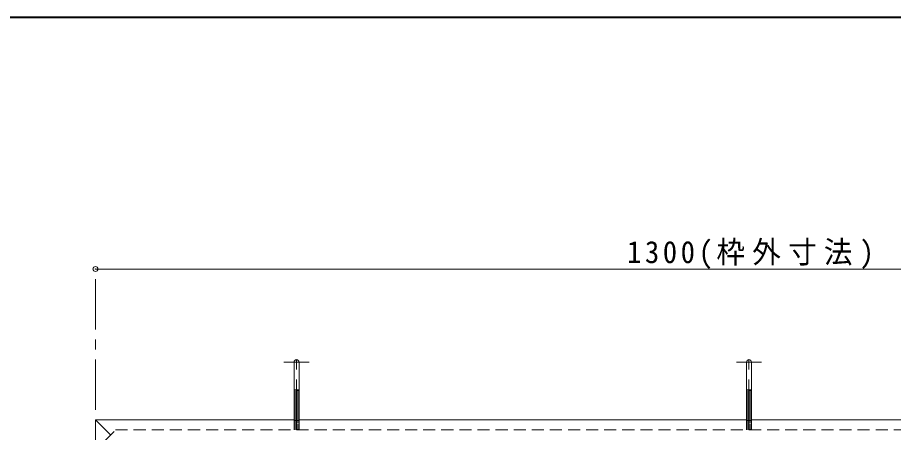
# Model space of a CAD drawing. Units: millimetres at full size, sheet at 1:10; details may follow other scales. Extents: x -2125 to 1925, y -1405 to 1405.
# Drawn here: x -1204 to -333, y 993 to 1405 of the extents above; entities that cross this region are included whole.
import ezdxf

# ---------------------------------------------------------------- set-up
doc = ezdxf.new("R2010")
doc.units = ezdxf.units.MM
doc.header["$LTSCALE"] = 10
doc.header["$PDMODE"] = 32
doc.header["$PDSIZE"] = 5
doc.linetypes.add('CHAIN1', pattern=[8, 5, -1, 1, -1])
doc.linetypes.add('DASHED1', pattern=[1.8, 1.2, -0.6])
doc.layers.add('0-A', color=4, linetype='Continuous', lineweight=9)
doc.styles.add('ＭＳ ゴシック', font='')
doc.styles.get('ＭＳ ゴシック').set_extended_font_data('MS Gothic')

msp = doc.modelspace()

# ---------------------------------------------------------------- linework, layer by layer
at = {"layer": '0-A', "color": 1, "lineweight": 40}
msp.add_line((1925.2, 1405.02), (-2124.8, 1405.02), dxfattribs=at)
at = {"layer": '0-A', "linetype": 'CHAIN1'}
for p, q in [((-1126.8, 1015.02), (-1126.8, 1155.02)), ((-926.8, 995.02), (-926.8, 1074.92)), ((-476.8, 995.02), (-476.8, 1074.92)), ((-939.3, 1062.42), (-914.3, 1062.42)), ((-489.3, 1062.42), (-464.3, 1062.42))]:
    msp.add_line(p, q, dxfattribs=at)
at = {"layer": '0-A'}
for p, q in [((-1126.8, 1155.02), (173.2, 1155.02)), ((-929.3, 1034.92), (-924.3, 1034.92)), ((-924.3, 1034.05), (-929.3, 1034.46)), ((-924.3, 1033.04), (-929.3, 1033.45)), ((-924.3, 1032.04), (-929.3, 1032.45)), ((-924.3, 1031.04), (-929.3, 1031.45)), ((-924.3, 1030.03), (-929.3, 1030.44)), ((-924.3, 1029.03), (-929.3, 1029.44)), ((-924.3, 1028.03), (-929.3, 1028.44)), ((-479.3, 1034.92), (-474.3, 1034.92)), ((-474.3, 1034.05), (-479.3, 1034.46)), ((-474.3, 1033.04), (-479.3, 1033.45)), ((-474.3, 1032.04), (-479.3, 1032.45)), ((-474.3, 1031.04), (-479.3, 1031.45)), ((-474.3, 1030.03), (-479.3, 1030.44)), ((-474.3, 1029.03), (-479.3, 1029.44)), ((-474.3, 1028.03), (-479.3, 1028.44)), ((-924.3, 1027.02), (-929.3, 1027.43)), ((-924.3, 1026.02), (-929.3, 1026.43)), ((-924.3, 1025.02), (-929.3, 1025.43)), ((-924.3, 1024.01), (-929.3, 1024.42)), ((-924.3, 1023.01), (-929.3, 1023.42)), ((-924.3, 1022.01), (-929.3, 1022.42)), ((-924.3, 1021), (-929.3, 1021.41)), ((-924.3, 1020), (-929.3, 1020.41)), ((-924.3, 1019), (-929.3, 1019.41)), ((-474.3, 1027.02), (-479.3, 1027.43)), ((-474.3, 1026.02), (-479.3, 1026.43)), ((-474.3, 1025.02), (-479.3, 1025.43)), ((-474.3, 1024.01), (-479.3, 1024.42)), ((-474.3, 1023.01), (-479.3, 1023.42)), ((-474.3, 1022.01), (-479.3, 1022.42)), ((-474.3, 1021), (-479.3, 1021.41)), ((-474.3, 1020), (-479.3, 1020.41)), ((-474.3, 1019), (-479.3, 1019.41)), ((-924.3, 1017.99), (-929.3, 1018.4)), ((-924.3, 1016.99), (-929.3, 1017.4)), ((-924.3, 1015.99), (-929.3, 1016.4)), ((-924.3, 1014.98), (-929.3, 1015.39)), ((-924.3, 1013.98), (-929.3, 1014.39)), ((-924.3, 1012.98), (-929.3, 1013.39)), ((-924.3, 1011.97), (-929.3, 1012.38)), ((-924.3, 1010.97), (-929.3, 1011.38)), ((-474.3, 1017.99), (-479.3, 1018.4)), ((-474.3, 1016.99), (-479.3, 1017.4)), ((-474.3, 1015.99), (-479.3, 1016.4)), ((-474.3, 1014.98), (-479.3, 1015.39)), ((-474.3, 1013.98), (-479.3, 1014.39)), ((-474.3, 1012.98), (-479.3, 1013.39)), ((-474.3, 1011.97), (-479.3, 1012.38)), ((-474.3, 1010.97), (-479.3, 1011.38)), ((-924.3, 1009.97), (-929.3, 1010.38)), ((-924.3, 1008.96), (-929.3, 1009.37)), ((-924.3, 1007.96), (-929.3, 1008.37)), ((-924.3, 1006.96), (-929.3, 1007.37)), ((-924.3, 1005.95), (-929.3, 1006.36)), ((-925.13, 1005.02), (-929.3, 1005.36)), ((-474.3, 1009.97), (-479.3, 1010.38)), ((-474.3, 1008.96), (-479.3, 1009.37)), ((-474.3, 1007.96), (-479.3, 1008.37)), ((-474.3, 1006.96), (-479.3, 1007.37)), ((-474.3, 1005.95), (-479.3, 1006.36)), ((-475.13, 1005.02), (-479.3, 1005.36))]:
    msp.add_line(p, q, dxfattribs=at)
at = {"layer": '0-A', "color": 7, "lineweight": 18}
for p, q in [((-929.3, 1062.42), (-929.3, 1005.02)), ((-924.3, 1062.42), (-924.3, 1005.02)), ((-479.3, 1062.42), (-479.3, 1005.02)), ((-474.3, 1062.42), (-474.3, 1005.02)), ((173.2, 1005.02), (-1126.8, 1005.02)), ((-1126.8, 1005.02), (-1111.8, 990.02)), ((-1126.8, 1005.02), (-1126.8, 655.02))]:
    msp.add_line(p, q, dxfattribs=at)
at = {"layer": '0-A', "linetype": 'DASHED1'}
for p, q in [((-929.3, 1005.02), (-929.3, 995.02)), ((-924.3, 1003.95), (-929.3, 1004.36)), ((-924.3, 1002.94), (-929.3, 1003.35)), ((-924.3, 1001.94), (-929.3, 1002.35)), ((-924.3, 1004.95), (-925.13, 1005.02)), ((-924.3, 1005.02), (-924.3, 995.02)), ((-479.3, 1005.02), (-479.3, 995.02)), ((-474.3, 1003.95), (-479.3, 1004.36)), ((-474.3, 1002.94), (-479.3, 1003.35)), ((-474.3, 1001.94), (-479.3, 1002.35)), ((-474.3, 1004.95), (-475.13, 1005.02)), ((-474.3, 1005.02), (-474.3, 995.02)), ((-1106.8, 995.02), (153.2, 995.02)), ((-924.3, 1000.94), (-929.3, 1001.35)), ((-924.3, 999.93), (-929.3, 1000.34)), ((-924.3, 998.93), (-929.3, 999.34)), ((-924.3, 997.93), (-929.3, 998.34)), ((-924.3, 996.92), (-929.3, 997.33)), ((-924.3, 995.92), (-929.3, 996.33)), ((-925.54, 995.02), (-929.3, 995.33)), ((-474.3, 1000.94), (-479.3, 1001.35)), ((-474.3, 999.93), (-479.3, 1000.34)), ((-474.3, 998.93), (-479.3, 999.34)), ((-474.3, 997.93), (-479.3, 998.34)), ((-474.3, 996.92), (-479.3, 997.33)), ((-474.3, 995.92), (-479.3, 996.33)), ((-475.54, 995.02), (-479.3, 995.33))]:
    msp.add_line(p, q, dxfattribs=at)
msp.add_lwpolyline([(-1116.8, 655.02), (-1116.8, 985.02), (-1106.8, 995.02)], dxfattribs=at)
at = {"layer": '0-A', "color": 7, "lineweight": 18}
for centre in [(-926.8, 1062.42), (-476.8, 1062.42)]:
    msp.add_arc(centre, 2.5, 0, 180, dxfattribs=at)
at = {"layer": '0-A'}
msp.add_point((-1126.8, 1155.02), dxfattribs=at)

# ---------------------------------------------------------------- texts
at = {"layer": '0-A', "color": 7, "insert": (-598.05, 1155.02), "char_height": 21.99, "attachment_point": 7, "style": 'ＭＳ ゴシック'}
msp.add_mtext('\\T1.25;\\W0.95;1300(枠外寸法)', dxfattribs=at)

doc.saveas('drawing.dxf')
